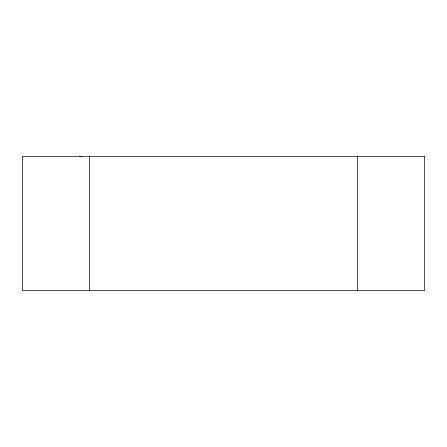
<?xml version="1.0" encoding="UTF-8"?>
<svg xmlns="http://www.w3.org/2000/svg" width="447" height="447" viewBox="0 0 447 447"><rect width="100%" height="100%" fill="white"/><g stroke="black" fill="none" stroke-linecap="round" stroke-linejoin="round"><path stroke-width="0.67" d="M357.6 156.45L357.6 290.55M89.4 156.45L89.4 290.55M79.343 156.45A10.057 10.057 0 0 1 81.175 156.618M424.65 156.45L22.35 156.45L22.35 290.55L424.65 290.55L424.65 156.45"/></g></svg>
